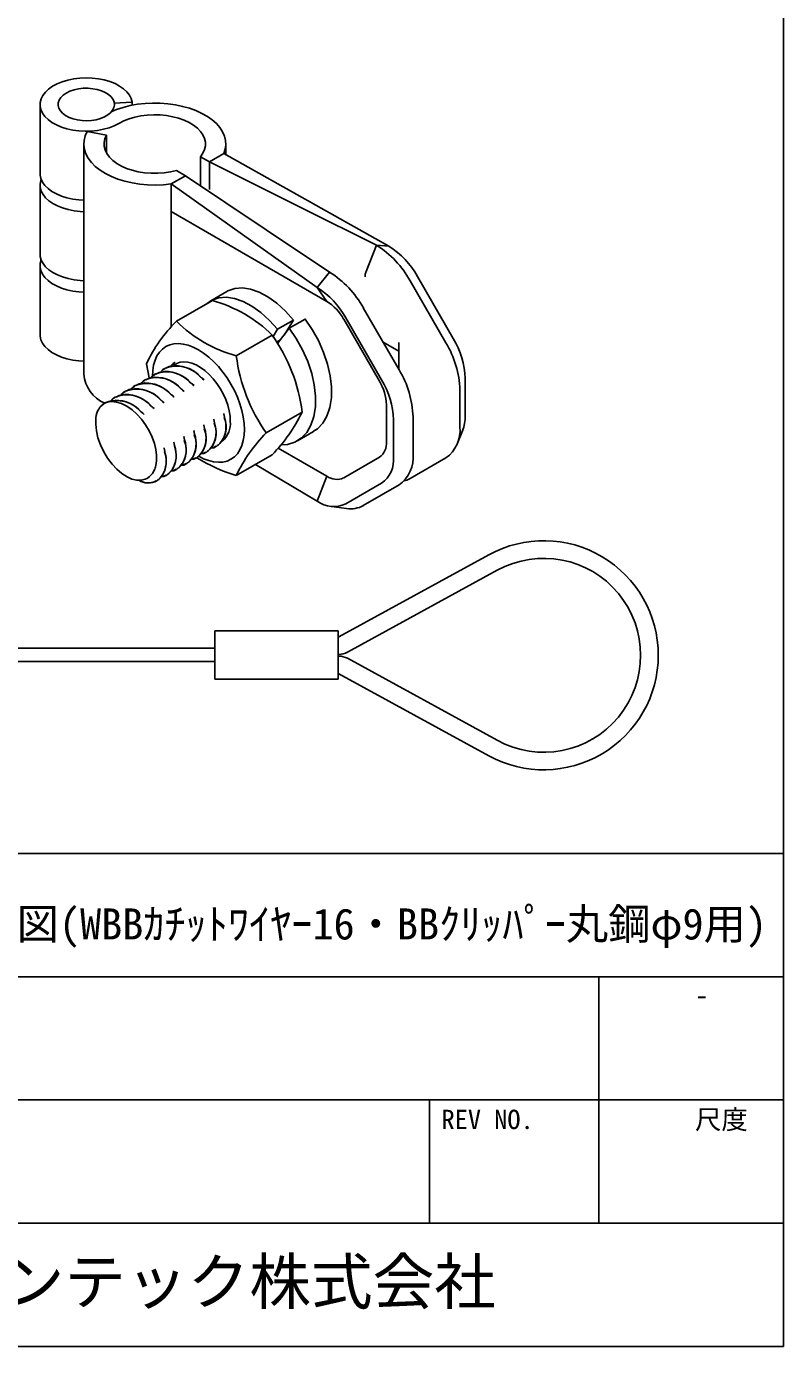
# Model space of a CAD drawing. Units: millimetres on the paper. Extents: x -140 to 142, y -97 to 98.
# Drawn here: x 98.5 to 141.5, y -97.1 to -22.2 of the extents above; entities that cross this region are included whole.
import ezdxf
from ezdxf.enums import TextEntityAlignment as Align

# ---------------------------------------------------------------- set-up
doc = ezdxf.new("R2010")
doc.units = ezdxf.units.MM
doc.layers.add('0-0_文字･図枠･寸法', color=7, linetype='Continuous')
doc.layers.add('0-4_BBクリッパー', color=7, linetype='Continuous')
doc.styles.add('ＭＳ ゴシック', font='')
doc.styles.get('ＭＳ ゴシック').set_extended_font_data('MS Gothic')

msp = doc.modelspace()

# ---------------------------------------------------------------- linework, layer by layer
at = {"layer": '0-0_文字･図枠･寸法'}
for p, q in [((141.538, -24.885), (141.538, 97.865)), ((141.538, -97.135), (141.538, -24.885)), ((141.538, -76.135), (63.038, -76.135)), ((131.038, -76.135), (131.038, -90.135)), ((141.538, -83.135), (63.038, -83.135)), ((121.438, -83.135), (121.438, -90.135)), ((141.538, -90.135), (31.538, -90.135)), ((-140.462, -97.135), (141.538, -97.135))]:
    msp.add_line(p, q, dxfattribs=at)
msp.add_lwpolyline([(141.538, -69.135), (31.538, -69.135), (31.538, -97.135)], dxfattribs=at)
at = {"layer": '0-4_BBクリッパー'}
for p, q in [((99.32, -26.622), (99.32, -30.54)), ((103.537, -26.541), (104.557, -26.49)), ((104.557, -26.49), (104.557, -26.661)), ((103.409, -26.991), (103.409, -27.009)), ((103.531, -27.827), (103.798, -27.693)), ((102, -28.149), (103.096, -28.354)), ((103.096, -29.382), (103.096, -28.354)), ((101.803, -28.868), (101.803, -41.93)), ((109.866, -29.47), (109.866, -28.868)), ((108.433, -29.584), (108.433, -31.231)), ((108.433, -29.584), (108.941, -29.878)), ((109.756, -29.408), (108.941, -29.878)), ((108.941, -31.445), (108.941, -29.878)), ((109.756, -29.408), (119.12, -34.667)), ((106.769, -31.132), (107.584, -30.662)), ((107.584, -30.662), (107.075, -30.368)), ((99.32, -31.193), (99.32, -35.112)), ((106.769, -31.132), (106.769, -32.699)), ((106.769, -32.699), (106.769, -39.269)), ((106.769, -32.699), (115.599, -37.797)), ((118.415, -34.603), (117.832, -36.107)), ((119.12, -34.667), (118.415, -34.603)), ((99.32, -35.765), (99.32, -39.684)), ((115.756, -36.139), (115.051, -37.016)), ((122.364, -40.145), (120.335, -36.63)), ((122.782, -39.904), (120.752, -36.389)), ((109.924, -37.239), (109.019, -37.762)), ((115.051, -37.016), (115.599, -37.797)), ((107.067, -38.926), (109.103, -37.75)), ((119.705, -41.68), (117.675, -38.165)), ((112.797, -39.384), (113.702, -38.862)), ((113.702, -38.862), (113.175, -39.71)), ((116.559, -38.81), (118.588, -42.325)), ((118.712, -42.254), (116.682, -38.738)), ((110.463, -40.886), (112.499, -39.711)), ((112.547, -39.786), (112.797, -39.384)), ((112.806, -40.193), (113.47, -39.322)), ((113.447, -39.353), (113.416, -39.321)), ((112.965, -39.984), (112.751, -40.108)), ((119.687, -40.631), (118.805, -40.121)), ((119.687, -41.649), (119.687, -40.141)), ((105.52, -42.147), (105.369, -41.342)), ((105.853, -41.913), (105.844, -41.919)), ((106.418, -41.587), (106.409, -41.592)), ((106.983, -41.261), (106.975, -41.266)), ((104.721, -42.566), (104.712, -42.572)), ((105.287, -42.24), (105.278, -42.245)), ((123.457, -44.284), (123.457, -42.178)), ((103.59, -43.219), (103.581, -43.225)), ((104.156, -42.893), (104.147, -42.898)), ((123.159, -44.926), (123.159, -42.821)), ((103.021, -43.559), (102.749, -43.772)), ((103.016, -43.551), (102.84, -43.68)), ((103.025, -43.546), (103.016, -43.551)), ((103.202, -43.486), (103.136, -43.52)), ((109.758, -44.2), (109.751, -44.157)), ((112.161, -45.262), (114.197, -44.087)), ((118.986, -43.663), (118.986, -45.768)), ((108.627, -44.853), (108.62, -44.81)), ((109.193, -44.527), (109.186, -44.483)), ((119.388, -46.633), (119.388, -44.528)), ((120.5, -46.461), (120.5, -44.356)), ((107.496, -45.506), (107.489, -45.463)), ((108.062, -45.18), (108.055, -45.136)), ((113.939, -45.709), (114.844, -45.186)), ((122.981, -45.942), (123.305, -45.147)), ((106.365, -46.159), (106.358, -46.116)), ((106.93, -45.833), (106.924, -45.789)), ((108.785, -46.361), (108.794, -46.355)), ((109.35, -46.034), (109.359, -46.029)), ((115.599, -47.724), (112.831, -46.126)), ((107.654, -47.014), (107.663, -47.008)), ((108.219, -46.687), (108.228, -46.682)), ((110.463, -47.678), (112.499, -46.503)), ((115.051, -49.138), (111.553, -47.05)), ((118.588, -46.647), (116.559, -47.819)), ((120.335, -47.856), (122.364, -46.684)), ((105.451, -47.791), (105.514, -47.754)), ((105.513, -47.764), (105.457, -47.801)), ((105.465, -47.797), (105.507, -47.785)), ((105.483, -47.786), (105.484, -47.786)), ((106.522, -47.667), (106.532, -47.661)), ((107.088, -47.34), (107.097, -47.335)), ((115.051, -49.138), (115.599, -47.724)), ((105.957, -47.993), (105.966, -47.988)), ((116.682, -49.299), (118.712, -48.127)), ((117.675, -49.391), (119.705, -48.219)), ((115.874, -49.438), (116.724, -49.554)), ((116.291, -56.839), (124.797, -52.184)), ((125.277, -53.061), (116.771, -57.716)), ((109.249, -56.492), (116.249, -56.492)), ((109.249, -59.242), (109.249, -56.492)), ((116.249, -59.242), (116.249, -56.492)), ((116.249, -56.839), (116.291, -56.839)), ((79.422, -57.492), (109.249, -57.492)), ((109.249, -58.242), (79.422, -58.242)), ((116.291, -57.839), (116.249, -57.839)), ((116.249, -57.939), (116.291, -57.939)), ((116.771, -58.062), (125.277, -62.717)), ((116.291, -58.939), (116.249, -58.939)), ((124.797, -63.594), (116.291, -58.939)), ((116.249, -59.242), (109.249, -59.242))]:
    msp.add_line(p, q, dxfattribs=at)
for points in [[(104.557, -26.49), (104.502, -26.287), (104.4, -26.091), (104.254, -25.905), (104.066, -25.731), (103.838, -25.574), (103.576, -25.436), (103.284, -25.32), (102.968, -25.228), (102.633, -25.161), (102.286, -25.12), (101.932, -25.107), (101.578, -25.122), (101.231, -25.164), (100.897, -25.233), (100.582, -25.327), (100.292, -25.445), (100.032, -25.584), (99.807, -25.742), (99.621, -25.917), (99.478, -26.104), (99.379, -26.3), (99.328, -26.503), (99.324, -26.708), (99.368, -26.911), (99.459, -27.109), (99.595, -27.297), (99.775, -27.474), (99.993, -27.635), (100.248, -27.778), (100.533, -27.899), (100.845, -27.997), (101.176, -28.07), (101.521, -28.117), (101.874, -28.136), (102.229, -28.127), (102.578, -28.091), (102.915, -28.028), (103.235, -27.94), (103.531, -27.827)], [(109.756, -29.408), (109.834, -29.161), (109.865, -28.91), (109.849, -28.66), (109.787, -28.411), (109.679, -28.168), (109.526, -27.933), (109.33, -27.709), (109.093, -27.498), (108.819, -27.304), (108.509, -27.127), (108.169, -26.971), (107.801, -26.837), (107.411, -26.726), (107.002, -26.641), (106.58, -26.581), (106.149, -26.548), (105.714, -26.542), (105.28, -26.563), (104.854, -26.611), (104.438, -26.685), (104.039, -26.784), (103.66, -26.908), (103.388, -27.018)], [(108.433, -29.584), (108.569, -29.388), (108.661, -29.183), (108.708, -28.974), (108.708, -28.762), (108.661, -28.552), (108.569, -28.347), (108.432, -28.151), (108.253, -27.966), (108.036, -27.796), (107.782, -27.644), (107.497, -27.511), (107.185, -27.4), (106.851, -27.313), (106.5, -27.251), (106.139, -27.215), (105.773, -27.206), (105.408, -27.224), (105.05, -27.269), (104.704, -27.339), (104.377, -27.434), (104.073, -27.553), (103.798, -27.693)], [(102, -28.149), (101.886, -28.4), (101.82, -28.656), (101.804, -28.916), (101.838, -29.174), (101.922, -29.429), (102.054, -29.677), (102.234, -29.915), (102.458, -30.14), (102.724, -30.349), (103.029, -30.539), (103.369, -30.709), (103.739, -30.856), (104.135, -30.978), (104.553, -31.074), (104.986, -31.143), (105.43, -31.183), (105.879, -31.195), (106.327, -31.178), (106.769, -31.132)], [(107.075, -30.368), (106.729, -30.448), (106.369, -30.501), (105.999, -30.528), (105.626, -30.526), (105.257, -30.497), (104.898, -30.44), (104.554, -30.357), (104.232, -30.249), (103.936, -30.118), (103.673, -29.966), (103.445, -29.796), (103.258, -29.61), (103.113, -29.412), (103.014, -29.204), (102.963, -28.991), (102.959, -28.776), (103.004, -28.563), (103.096, -28.354)], [(108.941, -29.878), (114.247, -32.524), (118.415, -34.603)], [(99.32, -30.54), (99.324, -30.626), (99.368, -30.829), (99.459, -31.027), (99.595, -31.216), (99.775, -31.393), (99.993, -31.554), (100.248, -31.696), (100.533, -31.818), (100.845, -31.916), (101.176, -31.989), (101.521, -32.035), (101.803, -32.053)], [(107.584, -30.662), (112.16, -33.729), (115.756, -36.139)], [(99.381, -30.867), (99.358, -30.934), (99.322, -31.135), (99.332, -31.338), (99.389, -31.539), (99.491, -31.733), (99.638, -31.917), (99.827, -32.088), (100.053, -32.244), (100.313, -32.38), (100.602, -32.495), (100.916, -32.587), (101.248, -32.654), (101.592, -32.694), (101.803, -32.706)], [(106.769, -31.132), (111.407, -34.427), (115.051, -37.016)], [(99.32, -35.112), (99.332, -35.257), (99.389, -35.457), (99.491, -35.651), (99.638, -35.836), (99.827, -36.007), (100.053, -36.162), (100.313, -36.299), (100.602, -36.414), (100.916, -36.506), (101.248, -36.573), (101.592, -36.613), (101.803, -36.625)], [(99.381, -35.439), (99.379, -35.444), (99.328, -35.646), (99.324, -35.851), (99.368, -36.054), (99.459, -36.252), (99.595, -36.441), (99.775, -36.618), (99.993, -36.779), (100.248, -36.921), (100.533, -37.043), (100.845, -37.141), (101.176, -37.214), (101.521, -37.26), (101.803, -37.278)], [(117.832, -36.107), (117.786, -36.259), (117.771, -36.404)], [(109.928, -37.246), (109.985, -37.206), (110.376, -37.07), (110.81, -37.037), (111.272, -37.106), (111.755, -37.274), (112.258, -37.544), (112.762, -37.908), (113.249, -38.354), (113.702, -38.862)], [(108.812, -37.918), (109.08, -37.729), (109.471, -37.592), (109.906, -37.559), (110.367, -37.629), (110.85, -37.797), (111.353, -38.066), (111.857, -38.43), (112.344, -38.876), (112.797, -39.384)], [(113.47, -39.322), (114.375, -38.8), (114.774, -39.387), (115.128, -40.025), (115.423, -40.694), (115.647, -41.367), (115.795, -42.022), (115.867, -42.655), (115.861, -43.262), (115.774, -43.82), (115.608, -44.308), (115.372, -44.711), (115.07, -45.03), (114.837, -45.175)], [(99.32, -39.684), (99.324, -39.77), (99.368, -39.973), (99.459, -40.171), (99.595, -40.36), (99.775, -40.536), (99.993, -40.697), (100.248, -40.84), (100.533, -40.961), (100.845, -41.059), (101.176, -41.132), (101.521, -41.179), (101.803, -41.196)], [(113.47, -39.322), (113.869, -39.909), (114.223, -40.548), (114.518, -41.216), (114.742, -41.89), (114.89, -42.544), (114.962, -43.177), (114.956, -43.784), (114.869, -44.342), (114.703, -44.83), (114.468, -45.233), (114.165, -45.552), (113.795, -45.783), (113.368, -45.914), (112.993, -45.935)], [(105.7, -42.055), (105.717, -41.727), (105.766, -41.422), (105.847, -41.143), (105.959, -40.896), (106.101, -40.681), (106.27, -40.503), (106.466, -40.364), (106.684, -40.264), (106.923, -40.207), (107.179, -40.191), (107.45, -40.218), (107.731, -40.287), (108.02, -40.397), (108.313, -40.547), (108.605, -40.734), (108.894, -40.958), (109.176, -41.214), (109.446, -41.5), (109.703, -41.811), (109.941, -42.145), (110.16, -42.497), (110.355, -42.861), (110.525, -43.235), (110.666, -43.613), (110.778, -43.99), (110.86, -44.362), (110.909, -44.724), (110.925, -45.071), (110.909, -45.4), (110.86, -45.705), (110.778, -45.983), (110.666, -46.231), (110.525, -46.445), (110.355, -46.623), (110.16, -46.763), (109.941, -46.862), (109.703, -46.92), (109.446, -46.935), (109.176, -46.909)], [(105.849, -41.929), (105.751, -41.979), (105.596, -42.134)], [(105.83, -41.96), (105.734, -42.009), (105.612, -42.132)], [(106.383, -41.778), (106.083, -41.827), (105.898, -41.921)], [(106.415, -41.603), (106.316, -41.653), (106.162, -41.808)], [(106.395, -41.634), (106.3, -41.682), (106.177, -41.805)], [(106.949, -41.451), (106.648, -41.5), (106.463, -41.595)], [(106.98, -41.276), (106.882, -41.326), (106.727, -41.481)], [(106.961, -41.307), (106.865, -41.356), (106.743, -41.479)], [(110.123, -44.608), (110.106, -44.314), (110.055, -44.005), (109.973, -43.689), (109.859, -43.37), (109.717, -43.055), (109.548, -42.749), (109.356, -42.458), (109.145, -42.188), (108.919, -41.944), (108.681, -41.73), (108.436, -41.549), (108.189, -41.407), (107.944, -41.304), (107.707, -41.244), (107.48, -41.227), (107.269, -41.253), (107.077, -41.323), (106.909, -41.434), (106.901, -41.44)], [(104.718, -42.582), (104.62, -42.632), (104.465, -42.787)], [(104.698, -42.613), (104.603, -42.662), (104.48, -42.785)], [(105.252, -42.431), (104.951, -42.48), (104.767, -42.574)], [(105.284, -42.255), (105.185, -42.306), (105.031, -42.461)], [(105.264, -42.287), (105.169, -42.335), (105.046, -42.458)], [(105.818, -42.104), (105.517, -42.153), (105.332, -42.248)], [(108.055, -42.578), (107.981, -42.512), (107.906, -42.445)], [(108.063, -42.583), (107.954, -42.479), (107.915, -42.453)], [(108.622, -42.252), (108.548, -42.187), (108.474, -42.12)], [(108.629, -42.257), (108.52, -42.152), (108.48, -42.126)], [(103.587, -43.235), (103.488, -43.285), (103.334, -43.44)], [(103.567, -43.266), (103.472, -43.315), (103.349, -43.438)], [(104.121, -43.084), (103.82, -43.133), (103.636, -43.227)], [(104.152, -42.909), (104.054, -42.959), (103.899, -43.114)], [(104.133, -42.94), (104.037, -42.988), (103.915, -43.111)], [(104.686, -42.757), (104.386, -42.806), (104.201, -42.901)], [(106.361, -43.56), (106.286, -43.493), (106.211, -43.426)], [(106.366, -43.563), (106.257, -43.458), (106.218, -43.432)], [(106.925, -43.232), (106.85, -43.165), (106.775, -43.098)], [(106.932, -43.236), (106.823, -43.132), (106.783, -43.106)], [(107.49, -42.904), (107.415, -42.838), (107.34, -42.771)], [(107.497, -42.91), (107.389, -42.805), (107.349, -42.779)], [(105.889, -47.124), (105.938, -46.846), (105.941, -46.538), (105.9, -46.207), (105.816, -45.863), (105.688, -45.505), (105.521, -45.152), (105.315, -44.808), (105.079, -44.489), (104.818, -44.201), (104.542, -43.954), (104.245, -43.748), (103.947, -43.599), (103.657, -43.511), (103.382, -43.485), (103.11, -43.526)], [(105.236, -44.218), (105.161, -44.152), (105.085, -44.084)], [(105.235, -44.216), (105.126, -44.111), (105.085, -44.084)], [(105.798, -43.888), (105.723, -43.822), (105.647, -43.754)], [(105.801, -43.889), (105.692, -43.785), (105.652, -43.759)], [(109.794, -44.37), (109.773, -44.272), (109.753, -44.173)], [(102.49, -44.407), (102.478, -44.761), (102.518, -45.142), (102.61, -45.541), (102.752, -45.946), (102.935, -46.331), (103.156, -46.698), (103.406, -47.032), (103.679, -47.327), (103.964, -47.57), (104.257, -47.76), (104.539, -47.887), (104.812, -47.954), (105.065, -47.957), (105.294, -47.897), (105.375, -47.855)], [(108.661, -45.018), (108.641, -44.92), (108.62, -44.821)], [(109.228, -44.695), (109.207, -44.597), (109.187, -44.497)], [(107.529, -45.666), (107.509, -45.568), (107.488, -45.468)], [(108.095, -45.342), (108.075, -45.244), (108.054, -45.145)], [(106.397, -46.316), (106.378, -46.222), (106.358, -46.125)], [(106.963, -45.988), (106.942, -45.891), (106.922, -45.792)], [(108.244, -46.64), (108.325, -46.599), (108.502, -46.409)], [(108.463, -46.451), (108.612, -46.434), (108.779, -46.35)], [(108.467, -46.446), (108.579, -46.433), (108.739, -46.353)], [(108.81, -46.313), (108.891, -46.272), (109.067, -46.082)], [(109.028, -46.124), (109.178, -46.108), (109.345, -46.024)], [(109.033, -46.119), (109.144, -46.107), (109.305, -46.026)], [(109.375, -45.987), (109.456, -45.946), (109.633, -45.756)], [(107.113, -47.293), (107.194, -47.252), (107.37, -47.062)], [(107.331, -47.104), (107.481, -47.087), (107.648, -47.003)], [(107.336, -47.099), (107.448, -47.086), (107.609, -47.006)], [(107.679, -46.966), (107.76, -46.925), (107.936, -46.735)], [(107.897, -46.777), (108.046, -46.761), (108.214, -46.677)], [(107.902, -46.773), (108.013, -46.76), (108.173, -46.68)], [(109.176, -46.909), (108.894, -46.84), (108.605, -46.73), (108.335, -46.593)], [(105.981, -47.946), (106.063, -47.905), (106.239, -47.715)], [(106.205, -47.752), (106.316, -47.739), (106.476, -47.659)], [(106.212, -47.756), (106.35, -47.74), (106.517, -47.656)], [(106.547, -47.619), (106.628, -47.578), (106.805, -47.388)], [(106.766, -47.43), (106.915, -47.414), (107.082, -47.33)], [(106.77, -47.426), (106.882, -47.413), (107.042, -47.333)], [(119.993, -47.993), (120.137, -47.948), (120.335, -47.856)]]:
    msp.add_lwpolyline(points, dxfattribs=at)
msp.add_lwpolyline([(100.812, -25.969), (100.637, -26.088), (100.5, -26.224), (100.404, -26.37), (100.352, -26.524), (100.347, -26.68), (100.387, -26.835), (100.472, -26.984), (100.599, -27.122), (100.765, -27.246), (100.965, -27.352), (101.193, -27.437), (101.442, -27.499), (101.706, -27.535), (101.977, -27.545), (102.247, -27.528), (102.508, -27.486), (102.753, -27.418), (102.974, -27.328), (103.166, -27.217), (103.323, -27.089), (103.44, -26.948), (103.514, -26.797), (103.542, -26.641), (103.525, -26.485), (103.462, -26.333), (103.356, -26.189), (103.209, -26.057), (103.025, -25.942), (102.811, -25.846), (102.571, -25.772), (102.313, -25.723), (102.045, -25.7), (101.774, -25.703), (101.507, -25.733), (101.253, -25.788), (101.019, -25.868)], close=True, dxfattribs=at)
for centre, radius, start, end in [((115.484, -39.303), 5.539, 28.85561, 58.04532), ((116.629, -38.661), 4.708, 28.85562, 58.04532), ((112.825, -40.838), 5.539, 28.85561, 58.04532), ((112.559, -41.01), 4.708, 28.85562, 58.04532), ((107.022, -45.278), 7.81, 45.46392, 74.54145), ((114.133, -40.146), 2.769, 28.85561, 58.04532), ((112.797, -44.758), 8.176, 134.49537, 155.30328), ((112.451, -33.522), 7.628, 225.10876, 254.89661), ((104.645, -45.276), 9.626, 7.09279, 35.31857), ((117.623, -43.01), 5.539, 1.9565, 31.14372), ((118.752, -42.339), 4.708, 1.95652, 31.14371), ((120.016, -39.697), 9.626, 187.09276, 215.3186), ((103.795, -41.749), 2, 185.2096, 246.33207), ((106.515, -43.564), 1.767, 38.90057, 111.84255), ((106.407, -43.783), 2.009, 41.72996, 90.03163), ((107.081, -43.237), 1.767, 38.90036, 111.83855), ((106.972, -43.458), 2.011, 41.70254, 90.02134), ((114.964, -44.545), 5.539, 1.9565, 31.14372), ((105.384, -44.217), 1.767, 38.90047, 111.84152), ((105.276, -44.435), 2.008, 41.73661, 90.03356), ((105.95, -43.89), 1.767, 38.90039, 111.83823), ((105.842, -44.108), 2.008, 41.74263, 90.0356), ((116.218, -43.757), 2.77, 1.95653, 31.14369), ((114.682, -44.689), 4.708, 1.95652, 31.14371), ((103.688, -45.196), 1.767, 38.90038, 111.84028), ((103.581, -45.415), 2.008, 41.50269, 90.09206), ((104.253, -44.87), 1.767, 38.90047, 111.84029), ((104.144, -45.093), 2.013, 41.67386, 90.01067), ((104.819, -44.543), 1.767, 38.90041, 111.83876), ((104.71, -44.763), 2.01, 41.71277, 90.0254), ((103.733, -44.537), 1.25, 150.01927, 174.03439), ((103.574, -44.456), 1.071, 140.30939, 149.4894), ((103.334, -44.241), 0.75, 107.44259, 141.25654), ((106.063, -40.175), 9.026, 315.48467, 334.31399), ((107.952, -45.261), 1.369, 307.64683, 23.46532), ((107.677, -45.23), 1.635, 329.149, 19.18149), ((108.516, -44.933), 1.371, 307.67691, 23.53333), ((108.244, -44.904), 1.633, 329.1359, 19.14942), ((108.806, -44.728), 1.322, 310.82796, 5.22779), ((121.237, -45.115), 1.931, 305.69803, 5.62039), ((121.186, -44.329), 2.272, 338.89352, 1.14127), ((106.254, -46.24), 1.371, 307.66933, 23.52168), ((105.973, -46.207), 1.642, 329.20632, 19.31883), ((106.821, -45.914), 1.369, 307.65203, 23.47171), ((106.541, -45.881), 1.639, 329.18643, 19.27098), ((107.384, -45.586), 1.372, 307.68749, 23.56278), ((107.109, -45.556), 1.637, 329.16779, 19.22663), ((118.597, -51.591), 9.026, 135.48464, 154.31401), ((105.123, -46.893), 1.37, 307.65435, 23.487), ((104.84, -46.859), 1.644, 329.22365, 19.35997), ((105.689, -46.567), 1.37, 307.66055, 23.48727), ((105.404, -46.532), 1.645, 329.2324, 19.38098), ((118.025, -45.863), 0.966, 305.6981, 5.62033), ((118.578, -46.65), 1.931, 305.69803, 5.62039), ((103.975, -46.635), 1.976, 337.88068, 345.67904), ((112.903, -39.225), 8.798, 237.87116, 253.9008), ((117.754, -46.794), 1.642, 305.69805, 5.62035), ((105.45, -47.134), 0.969, 238.03706, 298.47251), ((105.481, -47.126), 0.977, 238.12039, 298.74952), ((104.767, -46.779), 1.236, 299.45441, 309.94487), ((104.959, -47.044), 0.91, 311.40056, 338.39809), ((116.161, -46.939), 0.966, 234.38182, 294.31395), ((116.006, -47.803), 1.641, 234.38185, 294.31393), ((116.962, -48.081), 1.492, 260.83696, 298.58936), ((127.919, -57.889), 6.503, 0, 118.69139), ((127.919, -57.889), 5.503, 241.30861, 118.69139), ((116.291, -56.839), 1, 270, 298.69138), ((116.291, -58.939), 1, 61.30862, 90), ((127.919, -57.889), 6.503, 241.30861, 0)]:
    msp.add_arc(centre, radius, start, end, dxfattribs=at)

# ---------------------------------------------------------------- texts
at = {"layer": '0-0_文字･図枠･寸法', "style": 'ＭＳ ゴシック'}
for s, height, p in [('天井落下防止金具取付イメージ図(WBBｶﾁｯﾄﾜｲﾔｰ16・BBｸﾘｯﾊﾟｰ丸鋼φ9用)', 1.76, (64.385, -74.55)), ('-', 1.1, (136.517, -78.067)), ('REV NO.', 1.1, (122.113, -85.118)), ('尺度', 1.1, (136.506, -85.118)), ('日栄インテック株式会社', 2.566, (86.701, -95.499))]:
    msp.add_text(s, height=height, dxfattribs=at).set_placement(p, align=Align.BOTTOM_LEFT)

doc.saveas('drawing.dxf')
